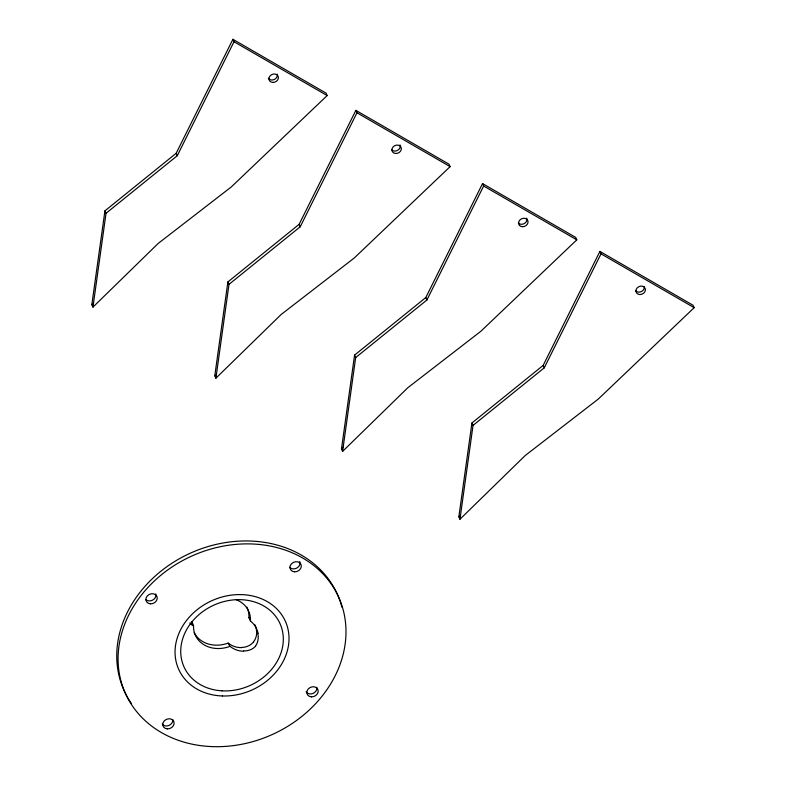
<?xml version="1.0" encoding="UTF-8"?>
<svg xmlns="http://www.w3.org/2000/svg" width="786" height="786" viewBox="0 0 786 786"><rect width="100%" height="100%" fill="white"/><g stroke="black" fill="none" stroke-linecap="round" stroke-linejoin="round"><path stroke-width="1.18" d="M91.834 304.703L104.931 210.854L176.162 153.28L232.902 39.3L326.052 93.131L327.153 95.568L231.29 186.94L158.192 243.434L92.945 307.13L91.834 304.703L93.573 303.003M92.945 307.13L106.031 213.291L104.931 210.854M214.794 375.767L227.881 281.919L299.112 224.344L355.861 110.364L449.012 164.195L450.113 166.632L354.25 258.005L281.152 314.498L215.895 378.194L214.794 375.767L216.533 374.067M215.895 378.194L228.991 284.355L227.881 281.919M341.478 448.983L354.565 355.134L425.796 297.56L482.545 183.58L575.696 237.421L576.796 239.848L480.924 331.22L407.836 387.714L342.578 451.41L341.478 448.983L343.217 447.283M342.578 451.41L355.665 357.571L354.565 355.134M458.847 516.815L471.934 422.966L543.165 365.402L599.915 251.412L693.056 305.253L694.166 307.68L598.293 399.052L525.195 455.546L459.948 519.251L458.847 516.815L460.586 515.115M459.948 519.251L473.034 425.403L471.934 422.966M106.031 213.291L177.263 155.716L234.012 41.727L232.902 39.3M228.991 284.355L300.223 226.781L356.962 112.791L355.861 110.364M355.665 357.571L426.906 299.997L483.645 186.007L482.545 183.58M473.034 425.403L544.266 367.828L601.015 253.849L599.915 251.412M234.012 41.727L327.153 95.568M356.962 112.791L450.113 166.632M483.645 186.007L576.796 239.848M601.015 253.849L694.166 307.68M543.165 365.402L544.266 367.828M425.796 297.56L426.906 299.997M299.112 224.344L300.223 226.781M176.162 153.28L177.263 155.716M246.824 607.116A29.249 24.474 -24.4 0 1 248.936 617.649L250.469 621.009A21.193 20.79 26.3 0 1 257.503 631.148A19.856 19.395 32 0 1 258.103 633.329M131.468 703.578A117.006 97.906 -24.4 0 1 189.809 553.413A117.006 97.906 -24.4 0 1 341.93 607.195M316.787 687.278A5.846 4.893 -24.4 0 1 313.044 693.419A5.846 4.893 -24.4 0 1 306.118 691.778M172.773 719.642A5.846 4.893 -24.4 0 1 168.97 725.439A5.846 4.893 -24.4 0 1 162.24 724.083M299.692 561.558A5.846 4.893 -24.4 0 1 296.902 567.993A5.846 4.893 -24.4 0 1 289.651 567.295M155.736 593.911A5.846 4.893 -24.4 0 1 152.828 600.013A5.846 4.893 -24.4 0 1 145.823 599.571M248.936 617.649A20.014 19.444 10.8 0 1 250.39 618.867M254.703 624.546A20.014 19.444 10.8 0 1 255.843 627.307A18.776 18.176 15.7 0 1 256.374 629.409A16.388 15.818 19.5 0 1 253.534 641.936M194.171 632.583A29.249 24.474 -24.4 0 0 228.274 643.066L229.797 646.426A29.249 24.474 -24.4 0 1 193.543 625.499L192.01 622.129A29.249 24.474 -24.4 0 0 192 623.956M253.495 642.074A16.378 15.72 33.9 0 1 241.793 647.448M241.813 647.625A19.719 18.609 22.8 0 1 228.254 643.174M236.213 599.718A29.249 24.474 -24.4 0 1 250.469 621.009M243.562 651.25A20.77 19.11 30.9 0 1 229.964 646.318M255.45 646.347A16.221 15.239 35.3 0 1 243.562 650.906M257.808 633.388A16.231 15.514 56.8 0 1 255.499 646.21M192.03 622.119A19.945 11.368 -34.1 0 1 191.45 621.893M193.366 625.666A21.084 10.739 -34.8 0 1 189.868 622.925M277.153 74.159A4.873 4.077 -24.4 0 1 274.265 79.494A4.873 4.077 -24.4 0 1 268.34 78.197M526.699 218.174A4.873 4.077 -24.4 0 1 524.37 223.529A4.873 4.077 -24.4 0 1 518.328 222.949M644.235 286.556A4.873 4.077 -24.4 0 1 641.278 291.606A4.873 4.077 -24.4 0 1 635.51 290.555M400.015 144.948A4.873 4.077 -24.4 0 1 397.844 150.224A4.873 4.077 -24.4 0 1 391.85 149.939M209.331 746.474A117.006 97.906 -24.4 0 0 340.102 600.533A117.006 97.906 -24.4 0 0 146.658 588.852A117.006 97.906 -24.4 0 0 209.331 746.474M311.423 696.858A5.846 4.893 -24.4 0 0 317.898 689.528A5.846 4.893 -24.4 0 0 308.21 689.008A5.846 4.893 -24.4 0 0 311.423 696.858M167.349 728.877A5.846 4.893 -24.4 0 0 173.824 721.548A5.846 4.893 -24.4 0 0 164.136 721.027A5.846 4.893 -24.4 0 0 167.349 728.877M294.534 571.815A5.846 4.893 -24.4 0 0 301.018 564.476A5.846 4.893 -24.4 0 0 291.331 563.965A5.846 4.893 -24.4 0 0 294.534 571.815M150.46 603.835A5.846 4.893 -24.4 0 0 156.945 596.495A5.846 4.893 -24.4 0 0 147.257 595.985A5.846 4.893 -24.4 0 0 150.46 603.835M221.986 690.835A52.652 44.055 -24.4 0 0 280.612 625.008A52.652 44.055 -24.4 0 0 193.494 620.016A52.652 44.055 -24.4 0 0 221.986 690.835M222.34 695.964A58.498 48.948 -24.4 0 0 285.505 621.569A58.498 48.948 -24.4 0 0 188.247 618.327A58.498 48.948 -24.4 0 0 222.34 695.964M272.762 82.432A4.873 4.077 -24.4 0 0 278.165 76.321A4.873 4.077 -24.4 0 0 270.089 75.888A4.873 4.077 -24.4 0 0 272.762 82.432M522.395 226.712A4.873 4.077 -24.4 0 0 527.799 220.601A4.873 4.077 -24.4 0 0 519.723 220.168A4.873 4.077 -24.4 0 0 522.395 226.712M639.765 294.544A4.873 4.077 -24.4 0 0 645.168 288.433A4.873 4.077 -24.4 0 0 637.092 288A4.873 4.077 -24.4 0 0 639.765 294.544M395.722 153.496A4.873 4.077 -24.4 0 0 401.115 147.385A4.873 4.077 -24.4 0 0 393.049 146.953A4.873 4.077 -24.4 0 0 395.722 153.496"/></g></svg>
